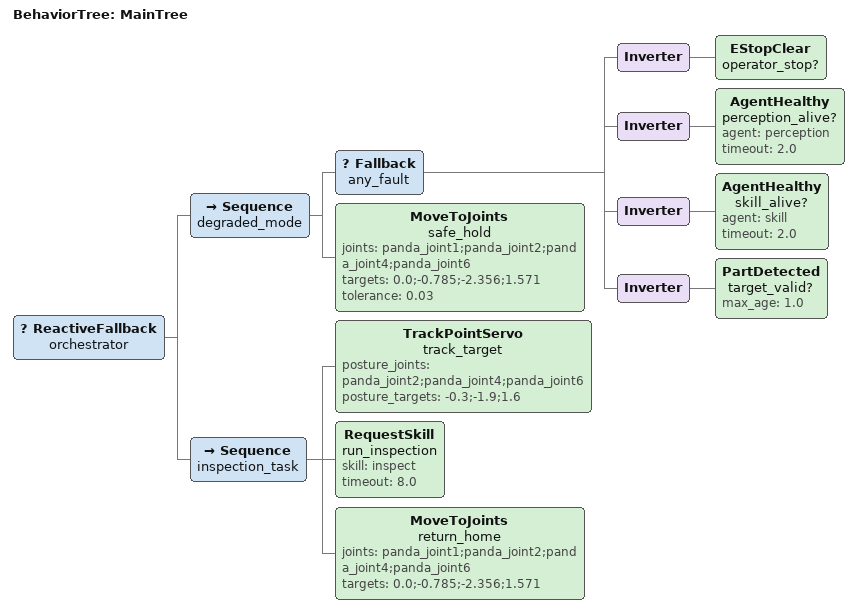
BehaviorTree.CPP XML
<root BTCPP_format="4" main_tree_to_execute="MainTree">
  <BehaviorTree ID="MainTree">
    <ReactiveFallback name="orchestrator">

      <!-- ===== PRIORITY 1: degraded mode ===== -->
      <Sequence name="degraded_mode">
        <Fallback name="any_fault">
          <Inverter><EStopClear name="operator_stop?"/></Inverter>
          <Inverter><AgentHealthy name="perception_alive?" agent="perception" timeout="2.0"/></Inverter>
          <Inverter><AgentHealthy name="skill_alive?" agent="skill" timeout="2.0"/></Inverter>
          <Inverter><PartDetected name="target_valid?" max_age="1.0"/></Inverter>
        </Fallback>
        <MoveToJoints name="safe_hold"
          joints="panda_joint1;panda_joint2;panda_joint4;panda_joint6"
          targets="0.0;-0.785;-2.356;1.571" tolerance="0.03"/>
      </Sequence>

      <!-- ===== PRIORITY 2: nominal task ===== -->
      <Sequence name="inspection_task">
        <TrackPointServo name="track_target"
          posture_joints="panda_joint2;panda_joint4;panda_joint6"
          posture_targets="-0.3;-1.9;1.6"/>
        <RequestSkill name="run_inspection" skill="inspect" timeout="8.0"/>
        <MoveToJoints name="return_home"
          joints="panda_joint1;panda_joint2;panda_joint4;panda_joint6"
          targets="0.0;-0.785;-2.356;1.571"/>
      </Sequence>

    </ReactiveFallback>
  </BehaviorTree>

</root>
